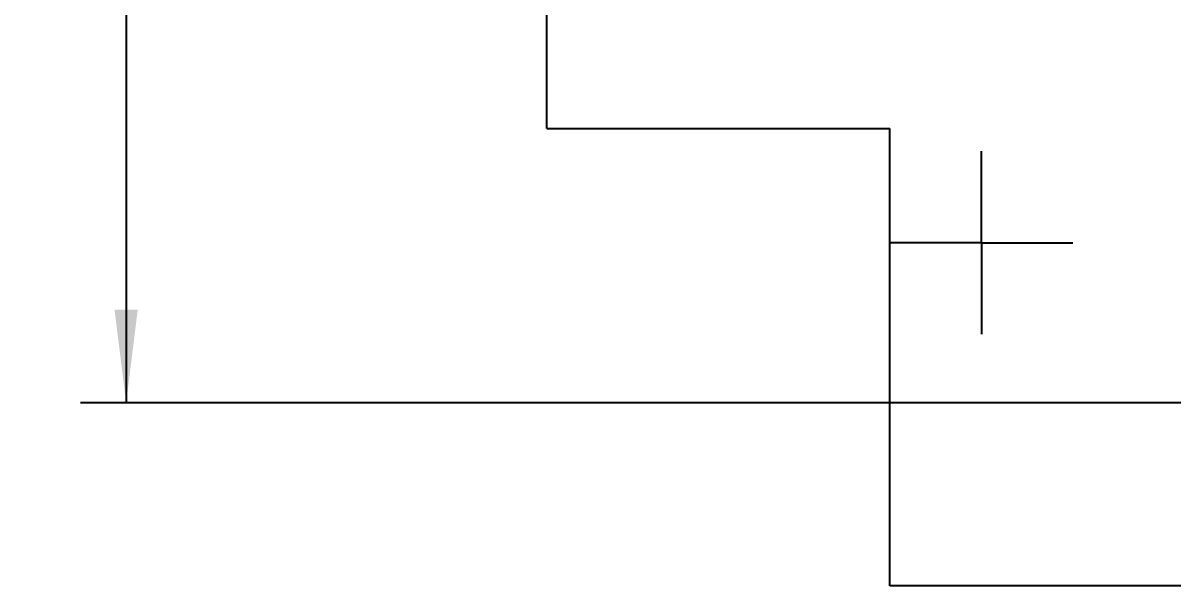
# Model space of a CAD drawing. Header units: millimetres. Extents: x 52 to 392, y 157 to 251.
# Drawn here: x 244.1 to 294.4, y 165.6 to 190.2 of the extents above; entities that cross this region are included whole.
import ezdxf

# ---------------------------------------------------------------- set-up
doc = ezdxf.new("R2010")
doc.units = ezdxf.units.MM
doc.linetypes.add('CENTERX2', pattern=[20.32, 12.7, -2.54, 2.54, -2.54])
doc.layers.add('中心线层', color=1, linetype='CENTERX2', lineweight=25)
doc.layers.add('标注层', color=150, linetype='Continuous', lineweight=25)
doc.styles.add('SLDTEXTSTYLE2', font='hyswlongfangsong.ttf')
doc.dimstyles.new('SLDDIMSTYLE0', dxfattribs={"dimtxt": 3.5, "dimasz": 4.08, "dimexe": 0, "dimexo": 0.0625, "dimgap": 0.875, "dimtad": 2, "dimrnd": 1e-09, "dimzin": 12, "dimdsep": 46, "dimtxsty": 'SLDTEXTSTYLE2', "dimsah": 1, "dimcen": 0.09, "dimadec": 0, "dimazin": 3, "dimtfac": 1, "dimtofl": 0, "dimtmove": 0, "dimatfit": 3, "dimfxl": 0, "dimfrac": 2, "dimtolj": 1, "dimtzin": 12, "dimarcsym": 0})

# ---------------------------------------------------------------- blocks, each defined once
blk = doc.blocks.new('_D_19')
at = {"layer": '标注层'}
for p, q in [((317.639, 217.601), (246.581, 217.601)), ((248.581, 217.601), (248.581, 173.601)), ((317.639, 173.601), (246.581, 173.601))]:
    blk.add_line(p, q, dxfattribs=at)
for points in [[(248.581, 217.601), (248.073, 213.521), (249.089, 213.521)], [(248.581, 173.601), (249.089, 177.681), (248.073, 177.681)]]:
    blk.add_solid(points, dxfattribs=at)
at = {"layer": '标注层', "insert": (244.07, 193.074), "char_height": 3.5, "attachment_point": 1, "rotation": 90, "style": 'SLDTEXTSTYLE2'}
blk.add_mtext('44', dxfattribs=at)
blk = doc.blocks.new('SW_CENTERMARKSYMBOL_17')
at = {"layer": '中心线层', "color": 0}
for p, q in [((0, 2.5), (0, 4)), ((0, 0), (0, 2.5)), ((-2.5, 0), (-4, 0)), ((0, 0), (-2.5, 0)), ((0, 0), (0, -2.5)), ((0, 0), (2.5, 0)), ((2.5, 0), (4, 0)), ((0, -2.5), (0, -4))]:
    blk.add_line(p, q, dxfattribs=at)

msp = doc.modelspace()

# ---------------------------------------------------------------- linework, layer by layer
at = {"color": 7, "linetype": 'Continuous', "lineweight": 25}
for p, q in [((266.989, 185.601), (266.989, 230.601)), ((266.989, 185.601), (281.989, 185.601)), ((281.989, 165.601), (281.989, 185.601)), ((361.989, 165.601), (281.989, 165.601))]:
    msp.add_line(p, q, dxfattribs=at)

# ---------------------------------------------------------------- block references
at = {"layer": '中心线层'}
msp.add_blockref('SW_CENTERMARKSYMBOL_17', (285.989, 180.601), dxfattribs=at)

# ---------------------------------------------------------------- dimensions: what is measured, and where the dimension line sits
at = {"layer": '标注层'}
dim = msp.add_linear_dim(base=(248.581, 173.601), p1=(317.639, 217.601), p2=(317.639, 173.601), angle=90, dimstyle='SLDDIMSTYLE0', dxfattribs=at)
dim.commit()
dim.dimension.update_dxf_attribs({"geometry": '_D_19', "text_midpoint": (248.581, 194.61), "dimtype": 160})

doc.saveas('drawing.dxf')
